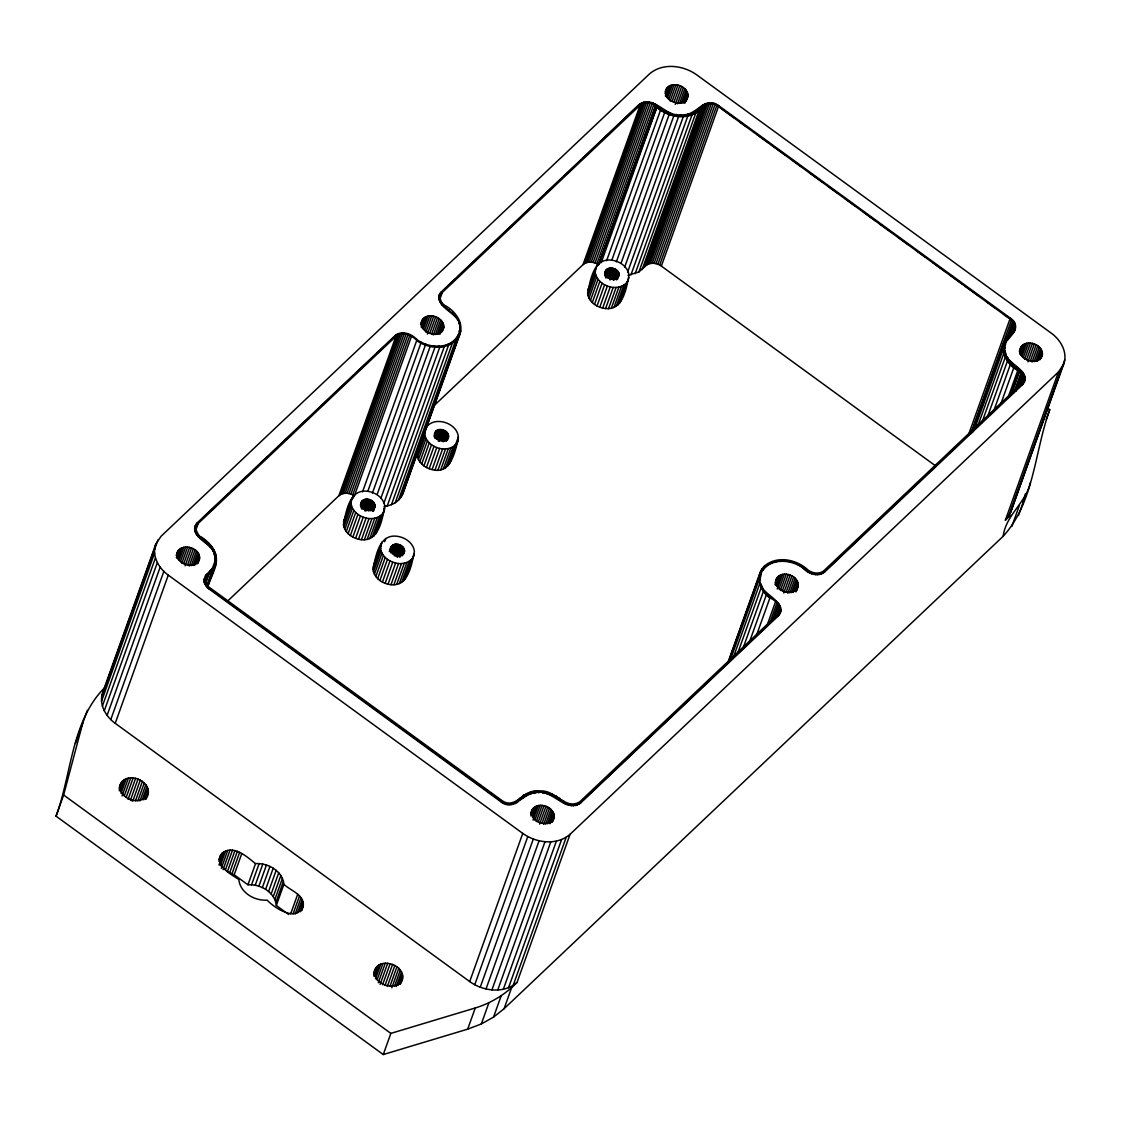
<?xml version="1.0" encoding="UTF-8"?>
<svg xmlns="http://www.w3.org/2000/svg" width="1121" height="1121" viewBox="0 0 1121 1121"><rect width="100%" height="100%" fill="white"/><g stroke="black" fill="none" stroke-linecap="round" stroke-linejoin="round"><path stroke-width="1.5" d="M1012.403 334.128C1015.584 329.224 1015.206 322.245 1009.965 318.995L718.449 106.607C704.282 95.944 695.707 119.078 681.092 115.603C665.664 118.728 654.79 95.733 640.119 105.164L442.305 292.427C438.311 296.07 440.427 302.488 444.448 305.192C454.762 310.503 464.276 322.484 459.792 334.562L402.691 494.053C399.651 501.409 391.874 505.725 384.181 506.398M760.192 579.879L759.94 580.58L761.313 572.691C751.897 593.752 784.238 596.288 780.258 613.033L780.51 612.318L778.366 615.793L580.552 803.056C564.409 813.51 552.121 787.362 534.703 793.065C522.428 793.626 513.558 812.136 500.639 801.585L207.511 587.824C210.496 576.054 220.879 563.317 214.293 550.887C211.266 544.904 205.984 540.546 200.281 537.211C197.983 533.974 193.134 527.767 198.137 523.549L395.965 336.3C402.523 330.723 411.925 335.375 417.082 340.644M1011.058 393.989L1019.227 371.051C1004.318 365.096 995.77 342.073 1012.109 332.643L1006.672 338.262M1058.434 372.004L570.099 834.262L517.033 982.444C503.819 993.991 483.179 991.272 469.699 981.576L115.225 723.325C105.654 716.529 98.424 703.932 102.796 692.147L155.861 543.965L161.074 536.258L649.409 74C662.623 62.468 683.278 65.186 696.744 74.869L1051.232 333.133C1060.802 339.929 1068.019 352.526 1063.647 364.297L1010.596 512.493L1005.369 520.186L1058.434 372.004L1063.647 364.297M570.099 834.262C556.885 845.795 536.23 843.09 522.764 833.393L168.276 575.129C158.706 568.333 151.489 555.736 155.861 543.965M145.884 799.147C157.851 782.094 123.534 767.577 119.401 787.376M177.524 552.078C173.979 564.101 196.329 571.192 199.566 558.692C200.505 546.305 178.183 541.821 176.347 555.329M207.511 587.824L204.428 582.892L204.148 579.417L205.619 575.563L212.303 568.431L209.599 572.018L209.851 571.304M538.837 792.869L539.103 792.169C524.432 789.31 515.296 812.263 500.891 800.884L209.389 588.497L205.367 583.915L204.4 578.702L204.148 579.417M214.812 558.524L214.7 562.28C219.94 544.932 195.166 541.555 194.984 526.856C193.148 541.107 216.003 543.307 214.812 558.524L215.064 557.824M200.281 537.211C208.912 542.606 217.194 551.616 215.821 562.546C218.02 551.476 209.263 541.961 200.533 536.511M303.329 905.474C304.001 894.418 290.269 890.508 283.907 884.315C282.534 870.989 268.017 862.778 255.518 863.646C247.138 856.906 233.35 844.169 222.042 853.249C212.444 864.543 231.711 874.73 238.801 879.467C240.16 892.806 254.677 901.018 267.176 900.149C274.281 907.94 297.401 923.214 303.329 905.474L301.577 910.35M343.474 524.544C346.109 511.835 349.22 489.246 366.875 491.208C375.073 491.979 383.788 497.682 384.839 506.37C382.205 519.079 379.094 541.667 361.452 539.705C353.241 538.935 344.525 533.232 343.474 524.544L351.055 503.371L351.7 498.789M373.027 569.538C375.661 556.829 378.772 534.241 396.414 536.202C404.625 536.973 413.341 542.676 414.392 551.364C411.743 564.073 408.647 586.661 390.991 584.7C382.793 583.929 374.078 578.226 373.027 569.538L380.608 548.365L381.252 543.783M374.96 506.482C375.619 499.363 362.896 495.902 360.934 503.273C360.275 510.377 373.013 513.852 374.96 506.482L373.209 511.358M404.513 551.476C405.171 544.358 392.434 540.897 390.486 548.267C389.828 555.371 402.551 558.847 404.513 551.476L403.336 554.727M425.293 429.133C433.014 413.341 462.581 424.242 457.774 441.296C454.341 454.159 449.927 474.645 432.075 469.587C424.313 467.849 416.269 461.165 417.124 452.534M400.968 982.935C410.72 966.204 377.497 953.873 373.896 972.79M457.774 441.296C450.306 456.177 423.472 447.489 424.705 431.361M443.734 327.57C444.799 316.192 424.425 310.643 421.3 322.428C420.235 333.806 440.609 339.355 443.734 327.57L442.557 330.821M448.54 436.826C449.213 429.707 436.475 426.246 434.528 433.617C433.855 440.721 446.592 444.196 448.54 436.826L447.377 440.077M552.499 821.707C561.313 807.793 533.26 797.367 530.836 813.594M587.642 293.408C590.277 280.712 593.387 258.124 611.043 260.086C619.24 260.843 627.956 266.546 629.007 275.248C626.373 287.943 623.262 310.545 605.606 308.569C597.409 307.813 588.693 302.11 587.642 293.408L595.223 272.235L595.868 267.653M619.156 274.365C618.764 282.338 605.564 280.082 605.074 273.118C605.466 265.145 618.666 267.401 619.156 274.365L617.405 279.255M687.902 96.434C688.967 85.056 668.592 79.507 665.468 91.305C664.403 102.684 684.777 108.233 687.902 96.434L686.15 101.324M798.208 585.835C799.273 574.456 778.899 568.908 775.774 580.692C774.709 592.07 795.083 597.619 798.208 585.835L795.938 591.944M1042.376 354.698C1043.441 343.32 1023.067 337.771 1019.942 349.57C1018.877 360.948 1039.251 366.497 1042.376 354.698L1041.213 357.963M438.815 296.841L439.068 296.126C440.077 310.657 464.767 313.74 459.4 331.368C464.626 313.123 435.789 310.713 439.502 294.529L439.25 295.229L441.394 291.768L639.222 104.505C654.061 94.206 665.412 117.425 680.923 114.678C695.581 117.537 704.731 94.584 719.122 105.977L1010.638 318.35C1021.259 325.216 1011.773 335.641 1006.027 341.723L1007.919 338.122L1015.051 330.092L1014.799 330.807M210.762 571.962L210.51 572.677L213.312 568.964C206.923 573.041 201.668 582.724 210.047 587.866L501.563 800.24C515.73 810.903 524.306 787.769 538.921 791.244C554.363 788.119 565.236 811.114 579.893 801.683L777.708 614.42C783.719 608.311 775.858 600.127 769.889 597.913C759.814 591.159 754.531 575.129 764.522 566.007C777.245 555.063 797.269 559.477 808.535 570.449C813.005 573.518 819.745 574.33 824.061 570.561L1021.876 383.298C1030.479 367.113 996.695 362.587 1004.136 343.881L1003.884 344.581L1005.201 340.588M1014.365 322.428L1015.276 329.35L1015.528 328.649M1024.622 375.325L1024.776 380.706C1026.43 366.105 1002.482 363.638 1004.892 347.51L1004.64 348.225L1006.28 341.022M120.564 784.111C116.556 798.334 141.204 807.414 147.636 794.257M214.952 561.579L212.051 569.132M216.073 561.831L213.06 569.678M376.614 532.125L377.188 529.897M406.166 577.119L406.741 574.891M450.194 462.469L450.782 460.241M375.073 969.539C371.065 983.748 395.713 992.842 402.145 979.67M620.782 301.003L628.937 277.602M531.999 810.329C528.804 821.707 548.519 828.98 553.662 818.442M1010.596 512.493L1064.81 359.841M1046.944 407.596L1049.76 409.655C1034.585 451.16 1034.375 502.166 1003.169 536.272L504.086 1008.704L493.534 1017.125L481.315 1023.977L467.681 1029.148L383.27 1054.553L56.05 816.158C71.73 774.051 71.226 721.069 104.799 687.509M56.05 816.158L63.631 794.999L82.982 722.176M1022.828 503.637L1025.477 493.716M402.691 494.053L460.773 330.919M459.652 330.653L458.461 334.857L458.713 334.156L455.14 339.957M194.732 527.557L197.226 522.89L395.054 335.641C401.893 329.812 412.024 334.044 417.334 339.929C428.853 348 447.699 349.556 457.004 337.365L456.751 338.066M1024.314 382.149L1024.566 381.448L824.958 571.22C816.172 578.534 805.663 569.888 798.656 564.508C787.418 558.664 770.225 558.482 762.756 570.197C772.061 557.992 790.908 559.547 802.426 567.618C807.737 573.504 817.868 577.735 824.706 571.92L1022.534 384.657L1025.028 380.005M87.382 710.28L75.401 743.349M101.633 696.617L154.698 548.421M105.542 686.416L142.087 584.321M144.455 577.735L153.297 553.031M154.474 549.738L158.005 539.86M101.493 701.312L154.558 553.129M102.389 706.104L155.441 557.908M104.267 710.84L157.332 562.644M107.098 715.38L160.163 567.184M110.783 719.584L163.848 571.388M115.225 723.325L168.276 575.129M176.487 555.596L178.239 550.705M176.347 557.655L179.262 549.514M177.062 558.286L180.551 548.505M178.015 559.141L182.092 547.735M179.15 560.262L183.816 547.23M180.439 561.649L185.68 546.992M181.798 563.303L187.627 547.02M195.446 525.399L195.194 526.113L196.203 524.067M194.564 529.084L194.816 528.383M195.951 524.782L197.226 522.89M194.704 530.653L194.956 529.953M195.362 529.658L197.128 524.726M183.76 563.625L189.603 547.328M195.152 532.237L195.404 531.536M195.783 530.135L198.137 523.549M195.881 533.778L196.133 533.078M185.105 565.825L191.523 547.917M196.89 535.263L197.142 534.549M187.529 565.026L193.358 548.744M198.151 536.623L198.403 535.922M189.211 566.077L195.04 549.794M199.622 537.842L199.874 537.141M191.271 565.699L196.511 551.042M193.078 565.474L197.744 552.443M194.606 565.362L198.683 553.956M203.84 540.925L204.092 540.21M204.498 540.294L204.751 539.579M196.399 563.681L199.314 555.54M197.282 563.653L199.608 557.137M197.814 563.583L199.566 558.692M119.134 788.918L121.46 782.402M207.385 543.909L207.637 543.209M119.246 790.683L122.735 780.903M208.198 543.405L208.45 542.704M120.283 791.062L124.361 779.656M121.04 793.36L126.281 778.703M210.328 547.272L210.58 546.572M122.035 795.98L128.439 778.058M211.266 546.908L211.519 546.193M124.361 795.672L130.779 777.764M212.598 550.901L212.85 550.201M213.621 550.691L213.873 549.977M126.211 797.339L133.203 777.806M205.619 575.563L205.367 576.278L206.74 574.246M204.106 581.126L204.358 580.426M204.667 580.944L205.844 577.651M214.097 554.699L214.349 553.984M204.33 582.416L206.502 576.292M204.428 582.892L204.681 582.177M205.115 581.659L207.469 575.087M205.045 582.163L207.651 574.905M215.204 554.629L215.456 553.928M128.088 799.357L135.669 778.198M205.115 584.63L205.367 583.915M215.933 558.622L216.185 557.922M206.152 586.283L206.404 585.582M206.796 585.372L211.491 572.27L215.526 565.979M138.079 778.913L130.498 800.086L132.782 801.123L140.363 779.95M207.427 587.32L216.409 562.364M209.137 589.198L209.389 588.497M135.473 800.814L142.465 781.267M137.897 800.744L144.315 782.822M140.013 800.87L145.842 784.574M142.367 799.497L147.019 786.466M143.726 799.848L147.818 788.441M145.268 798.586L148.182 790.445M145.576 799.217L148.126 792.393M395.054 335.641L394.802 336.342L396.456 334.548M227.269 601.417L338.85 495.776L395.965 336.3M338.85 495.776L340.125 494.795L397.24 335.319M398.109 333.722L397.857 334.422L399.707 333.862M340.125 494.795L341.639 494.039L398.74 334.548M341.639 494.039L343.32 493.52L400.421 334.044M401.71 333.582L401.963 332.867M343.32 493.52L345.142 493.268L402.243 333.778M403.812 333.596L404.064 332.881M345.142 493.268L347.048 493.282L404.149 333.792M347.048 493.282L348.981 493.562L406.082 334.072M219.015 859.639L220.767 854.748M219.127 861.39L222.042 853.249M348.981 493.562L350.887 494.095L408.282 333.792M219.001 865.034L223.668 852.002M411.477 336.398L354.376 495.888L352.695 494.879L409.81 335.403M220.347 865.706L225.587 851.049M410.034 335.361L410.286 334.647M343.544 522.19L351.125 501.017M352.779 496.743L344.119 519.962M353.143 498.2L354.32 494.936M221.327 868.327L227.745 850.405M411.869 336.454L412.122 335.754M343.923 526.94L351.504 505.767L351.055 503.371M223.079 869.644L230.071 850.11M344.862 529.308L352.442 508.135L351.504 505.767M346.277 531.578L353.858 510.405L352.442 508.135M225.503 869.686L232.509 850.152M420.655 324.459L422.407 319.583M421.09 324.894L423.43 318.378M421.23 327.15L424.719 317.383M362.531 491.853L416.69 340.588C429.371 349.794 452.253 350.649 459.792 334.562M348.127 533.666L355.693 512.507L353.858 510.405M234.962 850.545L227.381 871.704L234.191 874.786L247.951 884.805C260.45 883.937 274.953 892.148 276.327 905.488L288.714 914.512M422.183 328.005L426.26 316.612M360.458 504.744L361.635 501.479M423.318 329.126L427.984 316.094M360.514 505.613L362.265 500.737M229.791 872.432L237.372 851.259M350.341 535.544L357.921 514.371L355.693 512.507M360.752 506.622L363.078 500.106M361.13 507.771L364.045 499.63M424.607 330.513L429.847 315.856M367.898 491.068L420.879 343.096M361.621 509.074L365.124 499.307M421.104 343.04L421.356 342.339M232.089 873.469L239.67 852.296M425.966 332.18L431.795 315.898M352.849 537.127L360.43 515.954L357.921 514.371M362.784 508.934L366.287 499.153M440.287 293.057L440.035 293.758L455.098 279.269M438.745 298.522L438.998 297.822M441.142 292.469L441.394 291.768M364.003 508.948L367.506 499.181M440.119 296.897L441.296 293.604M439.04 300.246L439.292 299.545M427.353 334.114L433.757 316.206M439.95 298.999L442.305 292.427M234.191 874.786L241.772 853.613M364.647 510.77L368.725 499.377M439.684 301.955L439.936 301.255M355.609 538.36L363.19 517.201L360.43 515.954M365.852 511.134L369.93 499.742M372.438 493.03L425.714 344.217M429.861 333.063L435.691 316.781M440.665 303.609L440.917 302.894M367.576 510.027L371.079 500.26M431.697 333.904L437.526 317.621M441.954 305.136L442.206 304.436M358.496 539.229L366.077 518.07C372.704 519.682 381.336 517.832 384.195 510.952M368.627 510.686L372.13 500.919M370.14 509.831L373.055 501.69M433.379 334.955L439.208 318.672M443.51 306.509L443.762 305.809M370.911 510.714L373.825 502.572M377.188 494.375L430.17 346.403M361.452 539.705L369.033 518.533M372.074 510.027L374.414 503.511M435.438 334.576L440.679 319.919M372.466 511.022L374.806 504.506M373.237 510.391L374.989 505.501M373.545 510.672L374.722 507.407M437.246 334.338L441.912 321.321M364.367 539.762L371.948 518.589M438.773 334.226L442.851 322.834M431.571 346.445L434.906 346.193M380.846 498.369L435.004 347.104M439.978 334.184L443.482 324.403M367.156 539.397L374.736 518.224M449.171 310.251L449.423 309.55M441.45 332.517L443.776 326.001M369.748 538.626L377.329 517.454M434.654 346.893L439.488 346.221M383.844 503.329L439.768 347.132M372.06 537.477L379.627 516.305M247.951 884.805L255.518 863.646M452.576 313.249L452.828 312.549M374.008 535.978L381.588 514.805M383.676 509.635L384.839 506.37M375.535 534.171L384.769 508.724M251.552 884.791L259.133 863.618M387.221 505.977L444.322 346.501M455.378 316.598L455.63 315.898M447.91 344.371L444.967 345.899M255.224 885.254L262.804 864.081M391.439 504.688L448.54 345.212M457.522 320.186L457.774 319.485M448.862 344.469L451.525 342.55M458.937 323.913L459.19 323.212M395.195 502.797L452.309 343.306M258.867 886.193L266.448 865.02M373.097 567.184L380.678 546.011M382.331 541.737L373.671 564.956M454.58 340.181L451.273 343.25M459.568 327.682L459.82 326.968M376.866 559.477L378.618 554.587M398.389 500.33L455.49 340.854M373.461 571.934L381.042 550.761L380.608 548.365M384.643 541.695L385.806 538.43M400.912 497.388L458.013 337.911M417.054 454.888L424.635 433.715M262.356 887.58L269.937 866.407M374.414 574.302L381.995 553.129L381.042 550.761M417.502 457.284L425.083 436.111M375.829 576.558L383.41 555.399L381.995 553.129M418.441 459.652L426.022 438.479M265.635 889.359L273.216 868.2M377.665 578.66L385.246 557.501L383.41 555.399M419.857 461.922L427.437 440.749M389.323 551.518L391.173 546.473M390.066 550.607L391.818 545.731M268.592 891.517L276.172 870.344M379.879 580.538L387.46 559.365L385.246 557.501M390.29 551.616L392.63 545.1M421.706 464.01L429.287 442.851M390.669 552.765L393.583 544.624M391.747 552.443L394.662 544.302M434.107 435.957L435.859 431.081M382.401 582.121L389.982 560.948L387.46 559.365M392.336 553.928L395.825 544.147M423.92 465.888L431.501 444.715M434.331 436.966L436.672 430.45M271.156 893.983L278.737 872.811M434.71 438.115L437.624 429.974M393.555 553.942L397.044 544.175M435.789 437.793L438.703 429.651M394.2 555.764L398.277 544.372M426.442 467.471L434.023 446.298M436.377 439.278L439.866 429.497M385.148 583.354L392.728 562.196L389.982 560.948M273.258 896.674L280.839 875.515M395.405 556.128L399.482 544.736M437.582 439.292L441.085 429.525M396.54 556.647L400.631 545.254M438.227 441.114L442.319 429.721M274.841 899.546L282.422 878.374M429.189 468.704L436.77 447.545M388.048 584.223L395.629 563.064C402.257 564.676 410.889 562.826 413.733 555.946M397.591 557.305L401.682 545.913M439.432 441.478L443.524 430.086M399.104 556.464L402.607 546.684M275.878 902.517L283.459 881.344M441.17 440.371L444.659 430.604M399.875 557.333L403.364 547.566M432.075 469.587L439.656 448.414M442.22 441.029L445.71 431.263M390.991 584.7L398.572 563.527M401.626 555.021L403.952 548.505M276.327 905.488L283.907 884.315M402.019 556.002L404.345 549.5M443.145 441.814L446.634 432.033M403.364 553.746L404.541 550.495M444.491 441.057L447.405 432.916M393.905 584.756L401.486 563.583M435.032 470.049L442.613 448.876M445.668 440.371L447.994 433.855M446.06 441.366L448.386 434.85M446.817 440.735L448.568 435.845M396.708 584.391L404.289 563.218M437.947 470.105L445.527 448.932M399.3 583.621L406.881 562.448M440.749 469.741L448.33 448.568M401.598 582.472L409.179 561.299M443.327 468.97L450.908 447.797M403.546 580.972L411.127 559.799M407.399 570.911L411.477 559.519M405.087 579.165L414.322 553.718M445.64 467.821L453.22 446.648M447.587 466.322L455.168 445.149M453.178 451.371L458.433 436.728M449.129 464.514L458.363 439.068M290.661 913.881L297.668 894.348M293.099 913.811L299.517 895.903M295.215 913.937L301.045 897.655M297.555 912.564L302.222 899.546M299.517 911.289L303.006 901.522M300.47 911.653L303.385 903.512M301.675 910.588L302.838 907.323M583.172 158.033L639.222 104.505M640.483 103.51L638.97 105.206M433.393 406.292L583.018 264.654L640.119 105.164M583.018 264.654L584.293 263.673L641.394 104.183M641.73 103.412L641.983 102.712M584.293 263.673L585.793 262.903L642.908 103.426M643.398 102.838L643.65 102.137M585.793 262.903L587.488 262.398L644.589 102.908M645.458 101.801L645.192 102.501L649.297 101.871M587.488 262.398L589.31 262.132L646.411 102.656M647.097 102.417L647.349 101.717M589.31 262.132L591.215 262.146L648.316 102.67M591.215 262.146L593.149 262.426L650.25 102.95M593.149 262.426L595.055 262.973L652.156 103.482M652.87 103.622L653.123 102.908M655.897 105.458L656.878 107.168L598.544 264.752L596.862 263.757L653.963 104.267M587.712 291.054L596.947 265.607M654.664 104.477L654.916 103.777M655.645 105.276L598.544 264.752L655.645 106.159C668.186 117.565 690.466 121.11 702.419 107.027L645.766 265.621L638.9 271.955L627.914 275.318M588.091 295.804L595.671 274.631L595.223 272.235M656.317 105.528L656.57 104.828M601.206 262.678L656.878 107.168C668.915 118.448 691.573 121.39 702.419 107.027L644.701 266.77L701.564 107.994M589.029 298.172L596.61 276.999L595.671 274.631M590.445 300.442L598.025 279.269L596.61 276.999M665.398 91.712L666.561 88.447M659.863 109.241L660.129 108.527M665.257 93.758L667.584 87.256M660.787 107.896L660.535 108.597L668.06 112.773L667.71 113.571M606.615 260.717L660.535 110.124M665.398 96.028L668.887 86.247M592.28 302.544L599.861 281.371L598.025 279.269M666.35 96.882L670.428 85.476M604.625 273.608L605.788 270.357M667.485 98.003L672.152 84.972M604.681 274.491L606.433 269.601M594.494 304.408L602.075 283.235L599.861 281.371M604.92 275.5L607.246 268.984M663.632 111.638L663.884 110.923M664.15 110.909L664.403 110.194M605.298 276.649L608.213 268.494M668.775 99.391L674.015 84.734M611.912 259.918L664.655 112.604M605.788 277.952L609.292 268.185M606.951 277.798L610.455 268.031M670.134 101.044L675.963 84.762M597.017 305.991L604.597 284.818L602.075 283.235M608.171 277.826L611.66 268.045M672.096 101.366L677.925 85.07M668.06 112.773L668.312 112.072M609.404 278.022L612.893 268.241M599.763 307.238L607.344 286.065L604.597 284.818M616.368 261.866L669.125 114.552M610.02 280.012L614.098 268.606M674.029 101.941L679.858 85.658M611.744 278.891L615.247 269.124M675.276 104.393L681.694 86.485M612.795 279.549L616.298 269.783M602.664 308.107L610.244 286.934C616.872 288.545 625.504 286.696 628.363 279.83M672.011 115.029L672.264 114.328M613.719 280.334L617.223 270.567M677.532 103.819L683.376 87.536M615.065 279.577L617.993 271.436M621.048 263.225L673.791 115.911M605.606 308.569L613.187 287.41M616.242 278.905L618.582 272.389M616.634 279.886L618.974 273.37M679.592 103.44L684.847 88.783M676.425 115.043L676.678 114.342M676.425 115.939L676.678 115.239M681.414 103.216L686.08 90.184M608.535 308.625L616.116 287.452M682.941 103.104L687.019 91.698M624.635 267.246L678.555 116.64M684.146 103.048L687.649 93.281M611.323 308.261L618.904 287.088M685.029 103.02L687.944 94.879M373.629 974.345L375.969 967.829M680.839 116.304L681.092 115.603M373.741 976.097L377.245 966.33M613.916 307.49L621.496 286.331M374.778 976.475L378.87 965.083M627.578 272.235L683.264 116.738M375.535 978.773L380.79 964.116M616.214 306.341L623.794 285.168M684.805 115.197L685.057 114.496M685.141 116.108L685.393 115.393M618.175 304.842L625.742 283.683M621.426 296.42L625.504 285.014M377.118 979.768L382.948 963.485M619.703 303.048L627.284 281.875M630.927 274.953L687.776 116.164M686.122 114.959L688.995 113.767M378.281 982.725L385.274 963.177M689.247 115.337L689.499 114.636M380.131 984.392L387.712 963.219M635.131 273.748L691.979 114.973M693.03 114.048L693.282 113.333M382.583 984.784L390.164 963.612M695.875 110.769L695.623 111.483L703.035 104.659M638.9 271.955L695.749 113.179M696.421 112.24L696.673 111.525M698.411 109.298L698.663 108.597M384.993 985.499L392.574 964.34M642.123 269.601L698.972 110.825M699.322 109.956L699.574 109.255M701.508 106.355L701.76 105.654M387.291 986.536L394.872 965.377M702.867 106.145L645.766 265.621C650.208 261.978 656.92 262.903 661.348 266.083L935.881 466.098M647.083 264.682L704.184 105.192M704.534 103.861L704.282 104.561L706.202 103.286M389.968 986.228L396.96 966.694M648.611 263.953L705.712 104.477M650.334 263.477L707.435 104.001M707.996 102.95L707.743 103.65L711.835 103.02M391.818 987.783L398.81 968.25M652.17 263.267L709.271 103.791M709.649 103.566L709.901 102.866M394.522 986.284L400.351 970.001M654.075 263.323L711.19 103.847M396.274 986.55L401.528 971.893M656.009 263.645L713.11 104.169M713.783 103.426L713.531 104.127L715.674 104.057M398.235 985.261L402.313 973.869M399.763 984L402.677 975.859M657.901 264.234L715.002 104.743M400.295 984.336L402.621 977.82M659.694 265.046L716.809 105.57M717.468 104.926L718.869 106.677L719.122 105.977M661.348 266.083L718.449 106.607M383.27 1054.553L390.851 1033.394L475.262 1007.975C491.11 1003.141 505.473 994.299 517.033 982.444M500.639 801.585L500.891 800.884M502.292 802.636L502.544 801.935M504.086 803.491L504.338 802.79M505.977 804.135L506.23 803.421M507.925 804.542L508.177 803.827M509.859 804.696L510.125 803.995M511.765 804.612L512.017 803.897M513.572 804.275L513.824 803.561M515.24 803.701L515.492 802.986M530.513 792.211L523.087 796.022L517.089 801.235L517.341 800.534M516.725 802.902L516.977 802.202M518 801.907L518.252 801.193M520.186 798.306L520.452 797.592M521.097 798.965L521.349 798.264M523.087 796.022L523.339 795.321M522.596 798.362L523.759 795.097L531.732 792.099M523.885 796.779L524.138 796.078M526.478 794.214L526.73 793.514M527.136 795.041L527.388 794.341M530.765 793.794L531.018 793.093M534.619 791.454L534.367 792.155C545.072 791.132 555.638 795.42 563.863 802.104L564.115 801.389M534.703 793.065L534.955 792.365M469.699 981.576L522.764 833.393M538.669 791.958L538.921 791.244M530.962 813.86L532.713 808.97M530.822 815.906L533.736 807.765M532.125 814.911L535.039 806.77M532.489 817.405L536.581 805.999M533.05 820.152L538.304 805.495M543.096 792.323L543.349 791.608M543.082 793.22L543.335 792.519M474.744 984.742L527.795 836.546M534.913 819.899L540.168 805.242M536.286 821.567L542.116 805.284M547.314 794.102L547.749 792.533M538.248 821.875L544.077 805.593M480.236 987.237L533.302 839.04M539.593 824.089L546.011 806.181M467.681 1029.148L475.262 1007.975M551.448 795.49L552.05 793.976M542.004 823.29L547.833 807.008M543.685 824.341L549.514 808.059M486.024 988.974L539.089 840.778M545.745 823.963L551 809.306M555.357 797.353L555.61 796.653M556.128 795.924L555.876 796.625L544.554 792.631M547.566 823.739L552.219 810.707M549.08 823.613L553.171 812.221M550.299 823.571L553.802 813.804M558.973 799.665L559.225 798.951C564.718 804.191 574.274 807.933 580.804 802.342L779.726 613.79L779.473 614.504M559.645 799.021L559.897 798.32M551.756 821.903L554.096 815.387M491.923 989.913L544.988 841.717M552.303 821.847L554.04 816.957M481.315 1023.977L488.896 1002.805M563.19 802.734L563.443 802.033M497.752 990.011L550.817 841.815M565.04 803.897L565.292 803.182M567.058 804.808L567.31 804.093M493.534 1017.125L501.115 995.952M503.343 989.283L556.408 841.1M569.174 805.438L569.426 804.738M571.332 805.789L571.584 805.074M508.528 987.755L561.593 839.559M573.476 805.831L573.728 805.116M575.521 805.565L575.774 804.85M504.086 1008.704L511.666 987.545M577.427 804.99L577.679 804.289M513.138 985.443L566.203 837.261M579.123 804.149L579.375 803.449M580.552 803.056L580.804 802.342M727.851 662.721L760.22 572.285M728.622 661.432L759.239 575.928M728.454 662.665L762 568.95M730.219 660.325L759.071 579.767M760.108 576.895L760.36 576.194M763.345 569.286L764.522 566.007M765.181 567.366L765.433 566.666M733.246 657.677L759.73 583.691M760.837 583.635L764.13 591.664L770.337 598.011L770.589 597.297M768.235 565.012L768.488 564.297M737.646 653.333L761.201 587.572M761.986 588.077L762.238 587.376M771.851 563.19L772.103 562.476M742.817 648.863L763.429 591.313M764.13 591.664L764.382 590.963M775.9 561.943L776.152 561.243M749.276 642.473L766.358 594.789M766.932 595.013L767.184 594.298M780.272 561.341L780.524 560.626M775.129 582.724L776.881 577.833M756.353 635.733L769.889 597.913M774.989 584.784L777.904 576.642M775.704 585.414L779.207 575.648M784.854 561.369L785.106 560.668M776.657 586.269L780.748 574.877M777.217 589.015L782.472 574.358M779.081 588.777L784.336 574.12M789.492 562.041L789.745 561.341M766.736 626.317L775.564 601.655M775.998 601.753L776.25 601.038M780.44 590.445L786.283 574.148M769.917 622.645L776.979 602.916M777.568 603.126L777.82 602.425M782.416 590.753L788.245 574.47M772.257 620.74L778.156 604.303M779.109 603.953L780.482 608.016L780.734 607.302M794.046 563.345L794.299 562.63M774.331 618.946L779.039 605.802M783.761 592.967L790.179 575.045M779.824 606.307L780.09 605.592M776.685 615.569L779.627 607.358M777.54 615.499L779.894 608.913M778.058 615.387L779.824 610.455M786.171 592.154L792.001 575.872M778.366 615.793L778.619 615.093M781.015 609.025L780.692 611.421L780.945 610.721M787.853 593.219L793.682 576.937M798.404 565.222L798.656 564.508M789.913 592.827L795.167 578.17M791.72 592.603L796.386 579.571M793.248 592.491L797.339 581.084M802.426 567.618L802.678 566.918M795.041 590.809L797.97 582.668M795.924 590.781L798.264 584.265M796.653 590.571L797.83 587.32M807.638 571.808L807.891 571.093M809.488 572.915L809.74 572.2M811.478 573.77L811.73 573.069M813.566 574.358L813.818 573.658M815.696 574.667L815.948 573.966M817.798 574.681L818.05 573.98M819.801 574.4L820.054 573.7M821.651 573.84L821.903 573.139M823.304 572.999L823.557 572.299M824.706 571.92L824.958 571.22M968.754 434.079L1009.965 318.995M1012.109 319.583L1011.857 320.284L1010.638 318.35M970.8 433.659L1011.408 320.214M971.739 432.314L1003.982 342.283M972.033 432.65L1005.635 338.948M973.182 431.739L974.948 426.807M982.01 407.077L983.79 402.145M1005.565 341.316L1012.627 321.587M1003.771 347.356C1002.819 357.613 1011.212 365.894 1019.227 371.051L1010.217 395.461M974.289 429.904L1003.015 349.696M1006.84 339.257L1008.017 335.992M1013.104 321.657L1013.356 320.942M1007.667 338.822L1007.919 338.122M1008.858 336.216L1013.566 323.072M1003.841 351.63L1004.094 350.929M977.358 427.213L1003.729 353.549M1009.909 336.244L1010.161 335.543M1010.091 336.118L1014.211 324.614M1005.201 350.943L1005.915 355.091L1009.713 361.691L1015.668 367.338L1019.886 370.42L1020.138 369.706M1014.855 324.67L1015.108 323.969M1011.366 335.053L1014.519 326.183M1012.151 334.296L1014.505 327.724M1004.836 355.217L1005.089 354.516M1015.29 326.253L1015.542 325.552M1013.02 333.315L1013.272 332.601M1015.43 327.822L1015.682 327.122M1005.915 355.091L1006.168 354.39M1014.043 332.138L1014.295 331.424M981.772 422.855L1005.229 357.375M1006.518 358.734L1006.77 358.033M1007.527 358.468L1007.779 357.767M987.531 416.704L1007.457 361.046M1008.802 362.083L1009.054 361.382M1009.713 361.691L1009.965 360.976M993.374 411.939L1010.357 364.465M1011.66 365.194L1011.913 364.479M1012.459 364.661L1012.711 363.961M1019.297 351.602L1021.049 346.711M1000.969 403.546L1013.86 367.534M1019.746 352.022L1022.072 345.506M1015.009 367.968L1015.262 367.268M1019.872 354.278L1023.375 344.511M1015.668 367.338L1015.92 366.637M1020.825 355.147L1024.902 343.741M1021.974 356.254L1026.64 343.236M1007.891 397.997L1017.854 370.168M1023.249 357.641L1028.503 342.984M1019.227 371.051L1019.479 370.336M1011.492 393.555L1019.732 370.533M1024.608 359.309L1030.437 343.026M1013.496 393.149L1021.623 370.939M1026.584 359.617L1032.413 343.334M1015.836 391.257L1022.31 373.167M1022.618 373.013L1022.87 372.298M1018.499 387.824L1023.207 374.666M1027.929 361.831L1034.333 343.923M1023.627 374.484L1023.879 373.769M1020.264 386.086L1023.795 376.222M1021.707 384.363L1024.062 377.791M1030.339 361.032L1036.168 344.75M1022.226 384.251L1023.991 379.318M1022.422 384.069L1023.599 380.776M1024.804 377.609L1025.056 376.894M1022.534 384.657L1022.786 383.957M1023.557 383.48L1023.809 382.779M1024.944 379.178L1025.197 378.478M1032.021 362.083L1037.85 345.8M1034.08 361.705L1039.321 347.048M1035.888 361.48L1040.554 348.449M1037.415 361.354L1041.493 349.962M1039.209 359.687L1042.124 351.546M1040.092 359.645L1042.418 353.129M1008.438 516.585L1061.503 368.403M1003.169 536.272C1005.901 514.861 1025.813 503.077 1030.409 482.478M1046.257 419.422L1049.76 409.655M1011.829 526.492L1019.409 505.319M1018.428 515.534L1026.009 494.361M1014.169 329.196L1004.948 341.288M102.796 692.147L104.954 688.056M588.287 288.826L589.366 286.78M761.061 573.406L763.009 569.482M517.089 801.235L523.759 795.097M196.974 523.605L228.684 493.59M231.22 491.194L247.699 475.584M252.771 470.778L267.989 456.373M270.525 453.977L354.222 374.75M356.758 372.354L373.237 356.744M377.048 353.143L393.527 337.547M457.634 276.859L542.592 196.441M546.389 192.84L561.607 178.435M564.143 176.039L580.636 160.429M209.473 573.658L207.399 575.619L211.491 572.27M1005.369 520.186L1010.75 515.1M688.742 114.468L692.386 113.221M439.236 346.921L443.608 346.319M533.246 791.902C544.33 790.179 555.764 794.523 563.863 802.104M405.942 333.904L408.03 334.492M607.344 286.065L610.244 286.934M363.19 517.201L366.077 518.07M392.728 562.196L395.629 563.064M669.447 113.235L672.194 114.16M595.055 262.973L596.862 263.757M350.887 494.095L352.695 494.879M721.7 108.737L734.437 118.013M738.683 121.11L747.175 127.304M757.081 134.52L768.403 142.759M771.234 144.819L785.373 155.132M792.449 160.289L800.94 166.483M809.432 172.662L822.169 181.938M827.83 186.058L837.737 193.288M844.814 198.431L854.72 205.647M863.212 211.841L875.949 221.117M880.195 224.214L891.517 232.453M898.58 237.61L908.486 244.826M915.563 249.983L925.47 257.199M932.546 262.356L945.283 271.632M950.944 275.766L962.266 284.005M965.097 286.065L979.25 296.378M986.326 301.535L994.817 307.715M1003.309 313.908L1010.385 319.065M63.631 794.999L390.851 1033.394M208.45 574.779L205.521 582.962L208.45 574.779"/></g></svg>
